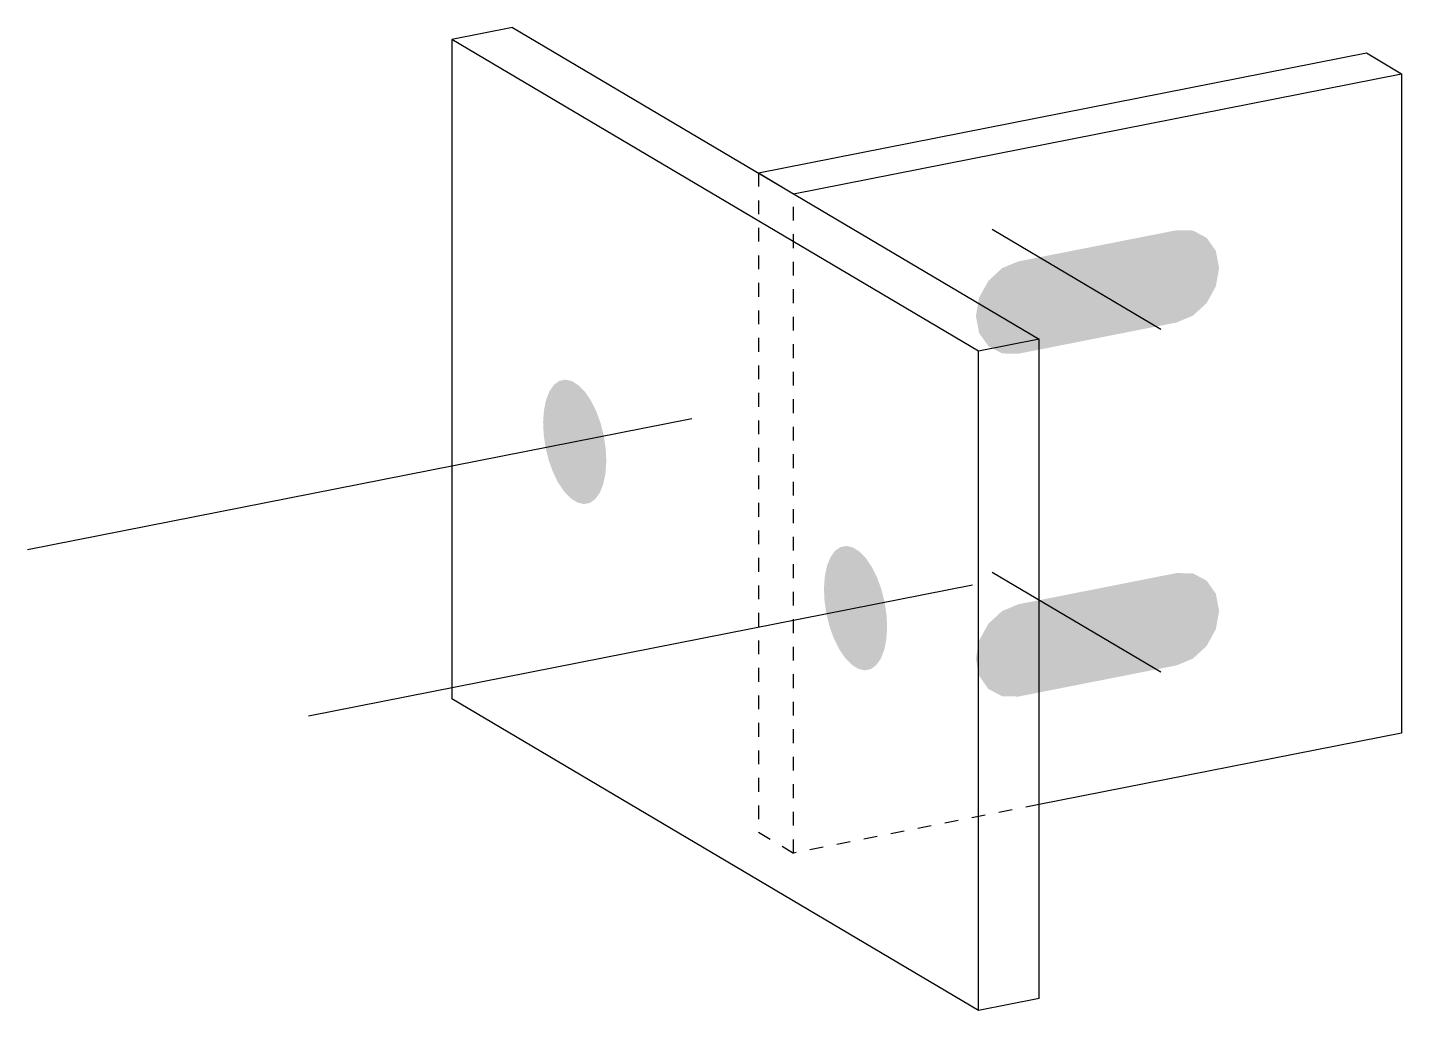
# Model space of a CAD drawing. Header units: millimetres. Extents: x -58 to 16259, y -61 to 156.
# Drawn here: x -58 to 137.7, y 2.4 to 142.5 of the extents above; entities that cross this region are included whole.
import ezdxf

# ---------------------------------------------------------------- set-up
doc = ezdxf.new("R2010")
doc.units = ezdxf.units.MM
doc.linetypes.add('DXK_LINE_DOT2', pattern=[3.9198, 1.9599, -1.9599])
doc.layers.add('STÅL', color=7, linetype='Continuous')

msp = doc.modelspace()

# ---------------------------------------------------------------- hatches: boundary and pattern name
at = {"layer": 'STÅL', "linetype": 'Continuous'}
for points in [[(78.82, 106.39), (77.5, 104), (77.04, 101.39), (77.5, 98.96), (78.82, 97.09), (80.78, 96.05), (83.1, 96.01), (105.62, 100.46), (107.94, 101.42), (109.91, 103.23), (111.22, 105.62), (111.68, 108.23), (111.22, 110.66), (109.91, 112.53), (107.94, 113.57), (105.62, 113.61), (83.1, 109.17), (80.78, 108.21)], [(24.05, 84.27), (24.32, 82.41), (24.4, 80.6), (24.28, 78.92), (23.97, 77.43), (23.48, 76.21), (22.84, 75.3), (22.07, 74.75), (21.2, 74.58), (20.28, 74.8), (19.34, 75.39), (18.42, 76.34), (17.57, 77.59), (16.82, 79.11), (16.2, 80.81), (15.75, 82.63), (15.48, 84.48), (15.4, 86.29), (15.52, 87.97), (15.83, 89.46), (16.32, 90.68), (16.96, 91.59), (17.73, 92.14), (18.6, 92.31), (19.52, 92.1), (20.46, 91.5), (21.38, 90.56), (22.23, 89.3), (22.98, 87.79), (23.6, 86.08)], [(64.05, 60.57), (64.32, 58.72), (64.4, 56.91), (64.28, 55.22), (63.97, 53.74), (63.48, 52.51), (62.84, 51.61), (62.07, 51.06), (61.2, 50.88), (60.28, 51.1), (59.34, 51.7), (58.42, 52.64), (57.57, 53.9), (56.82, 55.41), (56.2, 57.11), (55.75, 58.93), (55.48, 60.79), (55.4, 62.59), (55.52, 64.28), (55.83, 65.77), (56.32, 66.99), (56.96, 67.9), (57.73, 68.45), (58.6, 68.62), (59.52, 68.4), (60.46, 67.81), (61.38, 66.86), (62.23, 65.6), (62.98, 64.09), (63.6, 62.39)], [(78.82, 57.53), (77.5, 55.14), (77.04, 52.53), (77.5, 50.1), (78.82, 48.23), (80.78, 47.19), (83.1, 47.15), (105.62, 51.59), (107.94, 52.55), (109.91, 54.37), (111.22, 56.76), (111.68, 59.37), (111.22, 61.79), (109.91, 63.67), (107.94, 64.71), (105.62, 64.75), (83.1, 60.3), (80.78, 59.34)]]:
    msp.add_hatch(color=96, dxfattribs=at).paths.add_polyline_path(points)

# ---------------------------------------------------------------- linework, layer by layer
at = {"layer": 'STÅL', "color": 2, "linetype": 'Continuous'}
for p, q in [((11.06, 142.51), (2.4, 140.8)), ((11.06, 142.51), (86.06, 98.08)), ((77.4, 96.37), (2.4, 140.8)), ((2.4, 140.8), (2.4, 46.83)), ((46.06, 121.78), (132.66, 138.88)), ((132.66, 138.88), (137.66, 135.91)), ((51.06, 118.81), (137.66, 135.91)), ((137.66, 135.91), (137.66, 41.94)), ((46.06, 121.78), (51.06, 118.81)), ((86.06, 98.08), (77.4, 96.37)), ((86.06, 4.11), (86.06, 98.08)), ((77.4, 2.4), (77.4, 96.37)), ((77.4, 2.4), (2.4, 46.83)), ((137.66, 41.94), (86.06, 31.76)), ((86.06, 4.11), (77.4, 2.4))]:
    msp.add_line(p, q, dxfattribs=at)
at = {"layer": 'STÅL', "color": 7, "linetype": 'DXK_LINE_DOT2'}
for p, q in [((46.06, 121.78), (46.06, 27.81)), ((51.06, 24.84), (51.06, 118.81)), ((86.06, 31.76), (51.06, 24.84)), ((46.06, 27.81), (51.06, 24.84))]:
    msp.add_line(p, q, dxfattribs=at)
at = {"layer": 'STÅL', "color": 96, "linetype": 'Continuous'}
for p, q in [((103.36, 99.48), (79.36, 113.7)), ((36.56, 86.74), (-58.04, 68.06)), ((103.36, 50.62), (79.36, 64.83)), ((76.56, 63.04), (-18.04, 44.36))]:
    msp.add_line(p, q, dxfattribs=at)

doc.saveas('drawing.dxf')
